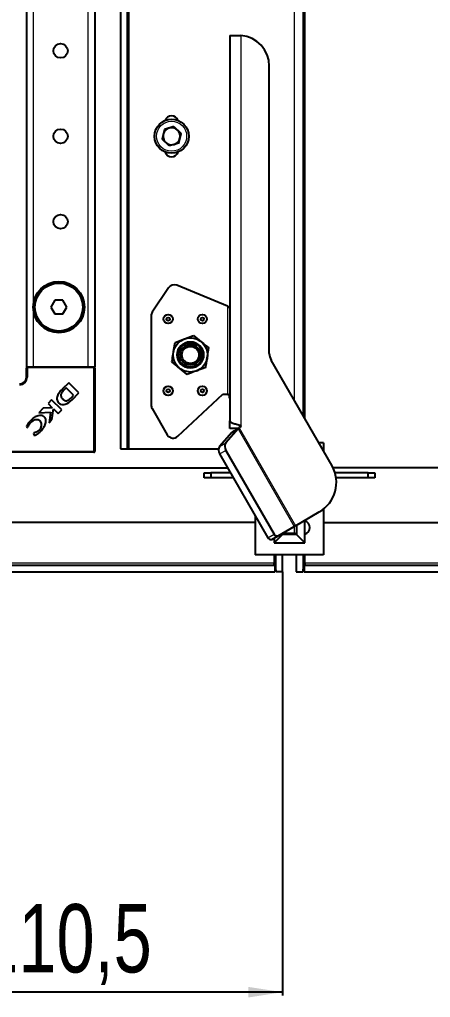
# Model space of a CAD drawing. Header units: millimetres. Extents: x -902 to 2905, y -1229 to 1219.
# Drawn here: x -236.2 to -115.9, y -825.2 to -539 of the extents above; entities that cross this region are included whole.
import ezdxf

# ---------------------------------------------------------------- set-up
doc = ezdxf.new("R2010")
doc.units = ezdxf.units.MM
doc.layers.add('FORMAT', color=7, linetype='Continuous')
doc.styles.add('SLDTEXTSTYLE0', font='TXT', dxfattribs={"width": 0.75})
doc.dimstyles.new('SLDDIMSTYLE0', dxfattribs={"dimtxt": 20, "dimasz": 10, "dimexe": 0, "dimexo": 0.0625, "dimgap": 5, "dimtad": 2, "dimdec": 1, "dimrnd": 1e-09, "dimzin": 12, "dimdsep": 46, "dimtxsty": 'SLDTEXTSTYLE0', "dimsah": 1, "dimcen": 0.09, "dimadec": 0, "dimazin": 3, "dimtfac": 1, "dimtofl": 0, "dimtmove": 0, "dimatfit": 3, "dimfxl": 0, "dimfrac": 2, "dimtolj": 1, "dimtzin": 12, "dimarcsym": 0})

# ---------------------------------------------------------------- blocks, each defined once
blk = doc.blocks.new('_D_8')
at = {"layer": 'FORMAT'}
for p, q in [((-269.66, -661.08), (-269.66, -824.62)), ((-159.16, -700.63), (-159.16, -824.62)), ((-159.16, -823.62), (-269.66, -823.62))]:
    blk.add_line(p, q, dxfattribs=at)
for points in [[(-269.66, -823.62), (-259.66, -825.16), (-259.66, -822.08)], [(-159.16, -823.62), (-169.16, -822.08), (-169.16, -825.16)]]:
    blk.add_solid(points, dxfattribs=at)
at = {"layer": 'FORMAT', "insert": (-247.66, -797.84), "char_height": 20, "attachment_point": 1, "style": 'SLDTEXTSTYLE0'}
blk.add_mtext('110,5', dxfattribs=at)

msp = doc.modelspace()

# ---------------------------------------------------------------- linework, layer by layer
at = {"color": 7, "linetype": 'Continuous', "lineweight": 25}
for p, q in [((-206.66, 418.38), (-206.66, -664.62)), ((-204.66, 418.38), (-204.66, -664.62)), ((-153.16, 408.67), (-153.16, -654.9)), ((-234.16, 394.38), (-234.16, -640.62)), ((-214.16, 394.38), (-214.16, -640.62)), ((-174.66, -543.62), (-173.69, -543.62)), ((-174.66, -543.62), (-174.66, -656.38)), ((-173.69, -543.62), (-171.57, -543.62)), ((-163.07, -636.67), (-163.07, -552.62)), ((-193.76, -571.12), (-194.44, -573.93)), ((-190.97, -570.3), (-193.76, -571.12)), ((-190.97, -570.3), (-188.88, -572.3)), ((-189.56, -575.12), (-188.88, -572.3)), ((-192.34, -575.93), (-194.44, -573.93)), ((-189.56, -575.12), (-192.34, -575.93)), ((-192.56, -617.47), (-197.32, -624.61)), ((-175.26, -622.87), (-190.15, -616.72)), ((-225.81, -621.12), (-226.97, -623.12)), ((-226.97, -623.12), (-225.81, -625.12)), ((-223.5, -621.12), (-225.81, -621.12)), ((-222.35, -623.12), (-223.5, -621.12)), ((-223.5, -625.12), (-222.35, -623.12)), ((-175.26, -622.87), (-174.66, -622.97)), ((-175.26, -622.87), (-175.02, -623.12)), ((-225.81, -625.12), (-223.5, -625.12)), ((-197.66, -625.72), (-197.66, -651.77)), ((-190.63, -633.47), (-187.93, -632.44)), ((-185.23, -631.42), (-183, -633.24)), ((-234.16, -640.62), (-233.86, -640.62)), ((-234.16, -643.62), (-234.16, -640.92)), ((-233.86, -640.62), (-233.21, -640.62)), ((-233.21, -640.62), (-232.16, -640.62)), ((-232.16, -640.62), (-216.16, -640.62)), ((-216.16, -640.62), (-215.1, -640.62)), ((-215.1, -640.62), (-214.46, -640.62)), ((-214.46, -640.62), (-214.16, -640.62)), ((-214.16, -640.92), (-214.16, -665.32)), ((-187.08, -642.82), (-189.32, -640.99)), ((-181.68, -640.77), (-184.38, -641.79)), ((-144.69, -669.56), (-162.53, -638.67)), ((-221.76, -645.27), (-223.65, -647.15)), ((-222.51, -646.75), (-223.17, -647.42)), ((-220.33, -648.93), (-222.51, -646.75)), ((-218.81, -648.22), (-221.76, -645.27)), ((-223.65, -647.15), (-223.67, -647.17)), ((-221.05, -649.67), (-220.33, -648.93)), ((-220.8, -650.22), (-218.81, -648.22)), ((-189.85, -660.93), (-176.66, -648.62)), ((-176.66, -648.62), (-175.26, -648.62)), ((-175.02, -648.62), (-175.26, -648.62)), ((-226.77, -650.27), (-227.83, -651.33)), ((-227.83, -651.33), (-226.58, -652.57)), ((-223.81, -653.23), (-226.77, -650.27)), ((-229.24, -652.74), (-230.53, -654.03)), ((-230.53, -654.03), (-227.06, -653.85)), ((-226.58, -652.57), (-229.24, -652.74)), ((-227.06, -653.85), (-227.53, -656.95)), ((-226.73, -656.15), (-226.25, -652.89)), ((-226.25, -652.89), (-224.86, -654.28)), ((-224.86, -654.28), (-223.81, -653.23)), ((-197.39, -652.77), (-192.93, -660.5)), ((-234.16, -657.99), (-233.91, -658.5)), ((-227.53, -656.95), (-226.73, -656.15)), ((-174.66, -658.62), (-174.66, -656.38)), ((-171.34, -657.93), (-171.9, -658.47)), ((-171.66, -658.24), (-171.66, -657.82)), ((-171.36, -657.91), (-171.34, -657.93)), ((-233.91, -658.5), (-233.8, -658.39)), ((-231.96, -659.94), (-232.1, -660.07)), ((-232.1, -660.07), (-231.76, -660.76)), ((-174.05, -659.84), (-177.63, -663.88)), ((-172.22, -658.78), (-175.79, -662.82)), ((-172.14, -658.62), (-174.66, -658.62)), ((-174.05, -659.84), (-172.22, -658.78)), ((-147.16, -662.82), (-148.59, -662.82)), ((-147.16, -662.82), (-147.16, -665.3)), ((-214.46, -665.62), (-238.86, -665.62)), ((-206.66, -664.62), (-204.66, -664.62)), ((-204.66, -664.62), (-204.06, -664.62)), ((-204.06, -664.62), (-177.94, -664.62)), ((-177.6, -666.11), (-163.46, -690.6)), ((-175.76, -665.05), (-161.62, -689.54)), ((-270.26, -670.12), (-175.28, -670.12)), ((-182.16, -673.12), (-182.16, -671.62)), ((-182.16, -671.62), (-180.16, -671.62)), ((-180.16, -671.62), (-180.16, -673.12)), ((-174.42, -671.62), (-180.16, -671.62)), ((-44.06, -670.12), (-144.41, -670.12)), ((-134.16, -671.62), (-143.84, -671.62)), ((-134.16, -673.12), (-134.16, -671.62)), ((-134.16, -671.62), (-132.16, -671.62)), ((-132.16, -671.62), (-132.16, -673.12)), ((-180.16, -673.12), (-182.16, -673.12)), ((-173.55, -673.12), (-180.16, -673.12)), ((-134.16, -673.12), (-143.52, -673.12)), ((-132.16, -673.12), (-134.16, -673.12)), ((-155.38, -687.09), (-148.44, -683.08)), ((-147.16, -682.2), (-147.16, -695.62)), ((-167.16, -686.12), (-700.16, -686.12)), ((-167.16, -684.19), (-167.16, -695.62)), ((-152.66, -685.72), (-152.66, -685.52)), ((-152.66, -689.59), (-152.66, -685.72)), ((-147.16, -686.12), (385.84, -686.12)), ((-159.16, -689.66), (-161.66, -692.16)), ((-160.51, -690.05), (-155.75, -687.3)), ((-159.16, -689.66), (-158.66, -689.16)), ((-159.16, -689.66), (-159.16, -689.27)), ((-155.15, -689.66), (-159.16, -689.66)), ((-155.38, -687.09), (-155.75, -687.3)), ((-155.15, -689.66), (-155.65, -689.16)), ((-155.15, -686.96), (-155.15, -689.66)), ((-155.15, -689.66), (-152.66, -692.16)), ((-152.66, -692.16), (-152.66, -689.59)), ((-162.35, -691.11), (-160.51, -690.05)), ((-161.66, -690.71), (-161.66, -692.16)), ((-161.66, -692.16), (-152.66, -692.16)), ((-147.16, -695.62), (-167.16, -695.62)), ((-161.76, -698.02), (-161.56, -698.62)), ((-161.16, -700.62), (-161.16, -695.62)), ((-159.16, -700.62), (-159.16, -695.62)), ((-155.16, -695.62), (-155.16, -700.62)), ((-153.16, -695.62), (-153.16, -700.62)), ((-152.77, -698.62), (-152.56, -698.02)), ((-751.86, -698.62), (-161.46, -698.62)), ((-751.86, -700.62), (-161.46, -700.62)), ((-161.46, -698.62), (-161.46, -700.62)), ((-159.16, -700.62), (-161.16, -700.62)), ((-155.16, -700.62), (-153.16, -700.62)), ((-152.86, -698.62), (-152.86, -700.62)), ((-152.86, -698.62), (437.54, -698.62)), ((-152.86, -700.62), (437.54, -700.62))]:
    msp.add_line(p, q, dxfattribs=at)
at = {"color": 8, "linetype": 'Continuous', "lineweight": 18}
for p, q in [((-204.06, -664.62), (-204.06, 418.38)), ((-152.56, -655.94), (-152.56, 409.71)), ((-155.76, 404.16), (-155.76, -650.4)), ((-232.16, 394.38), (-232.16, -640.62)), ((-216.16, 394.38), (-216.16, -640.62)), ((-171.36, -543.64), (-171.36, -657.91)), ((-175.26, -622.87), (-175.26, -648.62)), ((-234.16, -640.92), (-233.86, -640.92)), ((-233.86, -640.92), (-233.86, -640.62)), ((-233.86, -640.92), (-233.86, -643.62)), ((-214.46, -640.92), (-233.86, -640.92)), ((-214.46, -640.92), (-214.46, -640.62)), ((-214.46, -665.32), (-214.46, -640.92)), ((-214.46, -640.92), (-214.16, -640.92)), ((-234.16, -643.62), (-233.86, -643.62)), ((-172.22, -658.78), (-155.75, -687.3)), ((-171.9, -658.47), (-155.38, -687.09)), ((-177.63, -663.88), (-175.79, -662.82)), ((-238.86, -665.32), (-214.46, -665.32)), ((-214.46, -665.32), (-214.46, -665.62)), ((-214.46, -665.32), (-214.16, -665.32)), ((-177.6, -666.11), (-175.76, -665.05)), ((-163.46, -690.6), (-161.62, -689.54)), ((-158.66, -688.98), (-158.66, -689.16)), ((-158.66, -689.16), (-155.65, -689.16)), ((-155.65, -689.16), (-155.65, -687.25)), ((-161.76, -698.02), (-257.19, -698.02)), ((-161.76, -695.62), (-161.76, -698.02)), ((-152.56, -698.02), (-152.56, -695.62)), ((-57.13, -698.02), (-152.56, -698.02))]:
    msp.add_line(p, q, dxfattribs=at)
at = {"color": 7, "linetype": 'Continuous', "lineweight": 25}
for centre, radius in [((-224.16, -548.12), 2.1), ((-191.66, -573.12), 5), ((-224.16, -573.12), 2.1), ((-224.16, -598.12), 2.1), ((-224.66, -623.12), 7.5), ((-224.66, -623.12), 7), ((-192.66, -626.62), 1.35), ((-192.66, -626.62), 0.493), ((-182.66, -626.62), 1.35), ((-182.66, -626.62), 0.493), ((-186.16, -637.12), 5), ((-186.16, -637.12), 3.57), ((-186.16, -637.12), 3), ((-186.16, -637.12), 2.5), ((-192.66, -647.62), 1.35), ((-182.66, -647.62), 1.35), ((-192.66, -647.62), 0.493), ((-182.66, -647.62), 0.493)]:
    msp.add_circle(centre, radius, dxfattribs=at)
at = {"color": 8, "linetype": 'Continuous', "lineweight": 18}
for centre, radius in [((-191.66, -573.12), 4.4), ((-186.16, -637.12), 3.97)]:
    msp.add_circle(centre, radius, dxfattribs=at)
at = {"color": 7, "linetype": 'Continuous', "lineweight": 25}
for centre, radius, start, end in [((-172.07, -552.62), 9, 0, 85.4954), ((-191.66, -569.12), 2, 18.21, 161.79), ((-191.66, -573.12), 2.51, 106.3534, 166.3534), ((-191.66, -573.12), 2.51, 46.3534, 106.3534), ((-191.66, -573.12), 2.51, 346.3534, 46.3534), ((-191.66, -573.12), 2.51, 166.3534, 226.3534), ((-191.66, -573.12), 2.51, 226.3534, 286.3534), ((-191.66, -573.12), 2.51, 286.3534, 346.3534), ((-191.66, -577.12), 2, 198.21, 341.79), ((-190.9, -618.58), 2, 68.1986, 146.3099), ((-195.66, -625.72), 2, 146.3099, 180), ((-159.07, -636.67), 4, 180, 210), ((-233.86, -640.92), 0.3, 90, 180), ((-214.46, -640.92), 0.3, 0, 90), ((-236.16, -643.62), 2, 270, 0), ((-224.46, -647.01), 4.87, 290.3445, 318.7777), ((-225.23, -645.2), 6.12, 306.9888, 313.0744), ((-195.66, -651.77), 2, 180, 210), ((-231.23, -658.02), 1.94, 53.3097, 142.3464), ((-231.67, -657.62), 1.97, 308.454, 35.887), ((-191.22, -659.47), 2, 210.9638, 313.0251), ((-175.97, -664.98), 1.98, 146.5519, 215.0479), ((-174.14, -663.92), 1.98, 146.5519, 215.0479), ((-214.46, -665.32), 0.3, 270, 0), ((-153.44, -674.42), 10, 300, 29.0469), ((-153.16, -687.66), 2, 284.4775, 75.5225), ((-160.79, -689.2), 0.893, 201.9505, 288.5782), ((-162.63, -690.26), 0.893, 201.9505, 288.5782)]:
    msp.add_arc(centre, radius, start, end, dxfattribs=at)
at = {"color": 8, "linetype": 'Continuous', "lineweight": 18}
msp.add_arc((-236.16, -643.62), 2.3, 270, 0, dxfattribs=at)
at = {"color": 7, "linetype": 'Continuous', "lineweight": 25}
for points in [[(-173.69, -543.62), (-173.53, -543.62), (-173.21, -543.62), (-172.63, -543.63), (-172.01, -543.64), (-171.58, -543.64), (-171.36, -543.64)], [(-175.02, -623.12), (-174.97, -623.11), (-174.87, -623.08), (-174.75, -623.05), (-174.67, -623.01), (-174.66, -622.99), (-174.66, -622.98)], [(-174.66, -649.82), (-174.68, -649.62), (-174.72, -649.22), (-174.92, -648.82), (-175.02, -648.62)], [(-171.36, -657.91), (-171.79, -657.78), (-172.66, -657.53), (-173.75, -657.14), (-174.51, -656.76), (-174.61, -656.5), (-174.66, -656.38)], [(-174.05, -659.84), (-173.91, -659.74), (-173.61, -659.55), (-173.08, -659.21), (-172.5, -658.84), (-172.1, -658.59), (-171.9, -658.47)], [(-172.22, -658.78), (-172.2, -658.75), (-172.15, -658.71), (-172.08, -658.63), (-171.99, -658.55), (-171.93, -658.49), (-171.9, -658.47)], [(-161.46, -698.62), (-161.48, -698.61), (-161.53, -698.59), (-161.61, -698.45), (-161.68, -698.25), (-161.73, -698.1), (-161.76, -698.02)], [(-152.56, -698.02), (-152.58, -698.1), (-152.63, -698.25), (-152.71, -698.45), (-152.78, -698.59), (-152.83, -698.61), (-152.86, -698.62)]]:
    msp.add_open_spline(points, degree=3, dxfattribs=at)
for points, knots in [([(-187.93, -632.44), (-187.87, -632.42), (-186.96, -632.07), (-186.07, -631.73), (-185.23, -631.42)], [0, 0, 0, 0, 0.070201, 1, 1, 1, 1]), ([(-191.09, -636.32), (-191.05, -636.06), (-190.9, -635.09), (-190.74, -634.16), (-190.63, -633.47)], [0, 0, 0, 0, 0.268634, 1, 1, 1, 1]), ([(-183, -633.24), (-182.94, -633.29), (-182.19, -633.9), (-181.45, -634.51), (-180.76, -635.07)], [0, 0, 0, 0, 0.070201, 1, 1, 1, 1]), ([(-181.22, -637.92), (-181.18, -637.66), (-181.02, -636.69), (-180.87, -635.76), (-180.76, -635.07)], [0, 0, 0, 0, 0.268634, 1, 1, 1, 1]), ([(-191.56, -639.17), (-191.52, -638.93), (-191.37, -638), (-191.21, -637.03), (-191.09, -636.32)], [0, 0, 0, 0, 0.257551, 1, 1, 1, 1]), ([(-181.68, -640.77), (-181.65, -640.53), (-181.5, -639.6), (-181.34, -638.63), (-181.22, -637.92)], [0, 0, 0, 0, 0.257551, 1, 1, 1, 1]), ([(-189.32, -640.99), (-189.37, -640.95), (-190.13, -640.33), (-190.87, -639.73), (-191.56, -639.17)], [0, 0, 0, 0, 0.070201, 1, 1, 1, 1]), ([(-184.38, -641.79), (-184.45, -641.82), (-185.36, -642.16), (-186.25, -642.5), (-187.08, -642.82)], [0, 0, 0, 0, 0.070201, 1, 1, 1, 1]), ([(-224.81, -648.5), (-224.92, -648.71), (-225.12, -649.09), (-225.24, -649.73), (-225.2, -650.32), (-225, -650.86), (-224.64, -651.29), (-224.13, -651.58), (-223.47, -651.7), (-223.01, -651.62), (-222.76, -651.57)], [0, 0, 0, 0, 0.138091, 0.265455, 0.384013, 0.496103, 0.605759, 0.71979, 0.847662, 1, 1, 1, 1]), ([(-224.13, -647.66), (-224.26, -647.81), (-224.51, -648.07), (-224.72, -648.37), (-224.81, -648.5)], [0, 0, 0, 0, 0.5518299, 1, 1, 1, 1]), ([(-223.67, -647.17), (-223.75, -647.25), (-223.9, -647.41), (-224.05, -647.57), (-224.13, -647.66)], [0, 0, 0, 0, 0.486421, 1, 1, 1, 1]), ([(-223.17, -647.42), (-223.36, -647.62), (-223.71, -647.99), (-224.03, -648.53), (-224.1, -648.98), (-224.03, -649.32), (-223.84, -649.67), (-223.64, -649.89), (-223.54, -650)], [0, 0, 0, 0, 0.2746757, 0.5030419, 0.607381, 0.7165791, 0.8434117, 1, 1, 1, 1]), ([(-223.54, -650), (-223.44, -650.09), (-223.27, -650.26), (-222.99, -650.44), (-222.72, -650.53), (-222.39, -650.53), (-221.99, -650.38), (-221.7, -650.19), (-221.55, -650.09)], [0, 0, 0, 0, 0.176808, 0.319231, 0.43938, 0.552395, 0.749205, 1, 1, 1, 1]), ([(-228.82, -655.36), (-228.99, -655.22), (-229.32, -654.94), (-230.02, -654.77), (-230.89, -654.9), (-231.97, -655.47), (-232.66, -656.11), (-233.05, -656.48)], [0, 0, 0, 0, 0.130532, 0.266031, 0.423997, 0.666819, 1, 1, 1, 1]), ([(-230.03, -659.52), (-229.7, -659.15), (-229.08, -658.46), (-228.53, -657.29), (-228.39, -656.34), (-228.55, -655.7), (-228.73, -655.47), (-228.82, -655.36)], [0, 0, 0, 0, 0.315674, 0.58952, 0.813199, 0.909026, 1, 1, 1, 1]), ([(-233.05, -656.48), (-233.3, -656.75), (-233.73, -657.21), (-234.03, -657.76), (-234.16, -657.99)], [0, 0, 0, 0, 0.577653, 1, 1, 1, 1]), ([(-233.8, -658.39), (-233.66, -658.08), (-233.39, -657.51), (-232.96, -657.05), (-232.77, -656.84)], [0, 0, 0, 0, 0.547643, 1, 1, 1, 1]), ([(-230.44, -659.16), (-230.7, -659.38), (-231.15, -659.76), (-231.72, -659.88), (-231.96, -659.94)], [0, 0, 0, 0, 0.5796082, 1, 1, 1, 1]), ([(-231.76, -660.76), (-231.42, -660.58), (-230.79, -660.24), (-230.27, -659.75), (-230.03, -659.52)], [0, 0, 0, 0, 0.5368, 1, 1, 1, 1]), ([(-161.46, -698.91), (-161.43, -699), (-161.32, -699.32), (-161.2, -699.88), (-161.17, -700.37), (-161.16, -700.62)], [0, 0, 0, 0, 0.141742, 0.566203, 1, 1, 1, 1]), ([(-153.16, -700.62), (-153.13, -700.24), (-153.1, -699.67), (-152.92, -699.09), (-152.86, -698.9)], [0, 0, 0, 0, 0.662931, 1, 1, 1, 1])]:
    msp.add_open_spline(points, degree=3, knots=knots, dxfattribs=at)

# ---------------------------------------------------------------- dimensions: what is measured, and where the dimension line sits
at = {"layer": 'FORMAT'}
dim = msp.add_linear_dim(base=(-269.66, -823.62), p1=(-159.16, -700.62), p2=(-269.66, -661.07), dimstyle='SLDDIMSTYLE0', dxfattribs=at)
dim.commit()
dim.dimension.update_dxf_attribs({"geometry": '_D_8', "text_midpoint": (-214.41, -823.62), "dimtype": 160})

doc.saveas('drawing.dxf')
